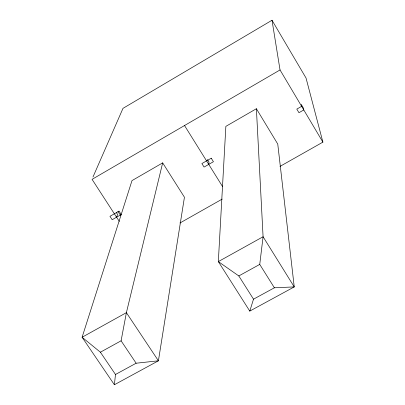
<?xml version="1.0" encoding="UTF-8"?>
<svg xmlns="http://www.w3.org/2000/svg" width="405" height="405" viewBox="0 0 405 405"><rect width="100%" height="100%" fill="white"/><g stroke="black" fill="none" stroke-linecap="round" stroke-linejoin="round"><path stroke-width="0.61" d="M208.747 164.395L208.985 162.056L207.436 159.57M114.382 384.75L115.486 374.483L100.394 352.208L82.104 337.254L132 180.6L162.673 162.876L184.442 197.23L158.416 360.799L114.382 384.75L82.104 337.254L126.395 312.655L162.673 162.876M249.779 311.101L253.51 299.173L238.813 275.942L218.33 261.6L263.083 236.748L294.243 286.912L274.377 287.788L259.742 264.409L263.083 236.748L256.39 108.727L225.858 126.37L218.33 261.6L249.779 311.101L294.243 286.912L277.759 144.074L256.39 108.727M136.136 363.219L121.095 340.802L126.395 312.655L158.416 360.799L136.136 363.219L115.486 374.483M119.328 221.388L116.574 217.207L117.587 214.453L116.326 212.519M92.983 177L122.988 108.358L272.008 20.25L306.028 78.008L322.896 142.135L279.971 166.415M272.008 20.25L280.032 69.949L92.062 179.354L116.574 217.207M179.931 223.008L222.203 199.093M100.394 352.208L121.095 340.802M238.813 275.942L259.742 264.409M253.51 299.173L274.377 287.788M117.936 211.653L120.508 215.217M184.528 125.535L222.623 186.665M280.032 69.949L322.896 142.135M119.019 211.121L109.957 216.321L112.185 219.723L121.242 214.528L119.019 211.121M211.243 158.203L201.887 163.574L204.074 167.073L213.425 161.716L211.243 158.203M301.639 106.338L296.814 109.107L298.956 112.711L303.78 109.942L303.335 107.958L301.209 104.379L301.639 106.338"/></g></svg>
